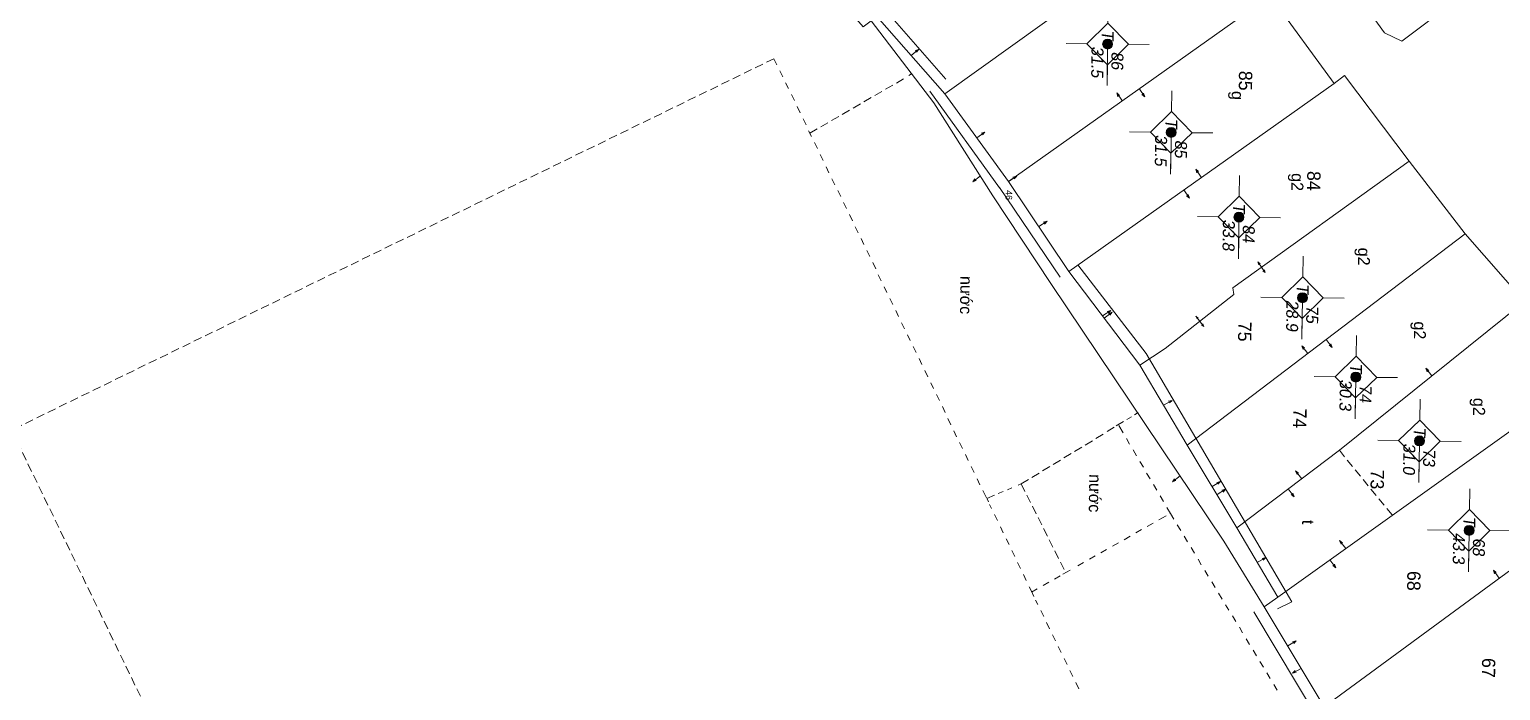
# Model space of a CAD drawing. Extents: x 601689 to 602595, y 1189742 to 1190763.
# Drawn here: x 602281.96 to 602326.14, y 1190167.18 to 1190187.02 of the extents above; entities that cross this region are included whole.
import ezdxf
from ezdxf.enums import TextEntityAlignment as Align

# ---------------------------------------------------------------- set-up
doc = ezdxf.new("R2010")
doc.units = 0
doc.header["$MEASUREMENT"] = 0
doc.linetypes.add('HIDDEN', pattern=[0.375, 0.25, -0.125])
for name, color, linetype in [('10', 250, 'Continuous'), ('11', 7, 'Continuous'), ('13', 7, 'Continuous'), ('14', 7, 'Continuous'), ('15', 7, 'Continuous'), ('16', 7, 'Continuous'), ('53', 7, 'Continuous'), ('57', 7, 'Continuous')]:
    doc.layers.add(name, color=color, linetype=linetype)
doc.styles.add('TXT', font='vnshx.shx')

# ---------------------------------------------------------------- blocks, each defined once
blk = doc.blocks.new('NH3R')
at = {"layer": '16', "color": 7, "linetype": 'Continuous', "lineweight": 0}
for p, q in [((0, 0), (0.297, -0.005)), ((0.297, -0.005), (0.186, 0.031)), ((0.297, -0.005), (0.189, -0.033))]:
    blk.add_line(p, q, dxfattribs=at)
blk = doc.blocks.new('NH3')
at = {"layer": '16', "color": 7, "linetype": 'Continuous', "lineweight": 0}
for p, q in [((-0.199, -0.002), (-0.113, 0.021)), ((0.197, -0.012), (0.107, 0.015)), ((-0.199, -0.002), (0.197, -0.012)), ((-0.199, -0.002), (-0.116, -0.035)), ((0.197, -0.012), (0.104, -0.027))]:
    blk.add_line(p, q, dxfattribs=at)
blk = doc.blocks.new('*M3244324432443244')
at = {"layer": '13', "color": 3, "linetype": 'Continuous', "lineweight": 0}
blk.add_line((602665.427, 1189991.554), (602666.447, 1189991.554), dxfattribs=at)
at = {"layer": '13', "color": 3, "linetype": 'Continuous', "lineweight": 0, "style": 'TXT', "oblique": 7.6055}
blk.add_text('T', height=0.36, dxfattribs=at).set_placement((602665.23, 1189991.554), align=Align.MIDDLE_RIGHT)
for s, p in [('68', (602665.577, 1189991.854)), ('43.3', (602665.427, 1189991.254))]:
    blk.add_text(s, height=0.36, dxfattribs=at).set_placement(p, align=Align.MIDDLE_LEFT)
blk = doc.blocks.new('*M3245324532453245')
at = {"layer": '13', "color": 3, "linetype": 'Continuous', "lineweight": 0}
blk.add_line((602662.766, 1189990.022), (602663.786, 1189990.022), dxfattribs=at)
at = {"layer": '13', "color": 3, "linetype": 'Continuous', "lineweight": 0, "style": 'TXT', "oblique": 7.6055}
for s, p in [('73', (602662.916, 1189990.322)), ('31.0', (602662.766, 1189989.722))]:
    blk.add_text(s, height=0.36, dxfattribs=at).set_placement(p, align=Align.MIDDLE_LEFT)
blk.add_text('T', height=0.36, dxfattribs=at).set_placement((602662.569, 1189990.022), align=Align.MIDDLE_RIGHT)
blk = doc.blocks.new('*M3249324932493249')
at = {"layer": '13', "color": 3, "linetype": 'Continuous', "lineweight": 0}
blk.add_line((602660.877, 1189988.085), (602661.897, 1189988.085), dxfattribs=at)
at = {"layer": '13', "color": 3, "linetype": 'Continuous', "lineweight": 0, "style": 'TXT', "oblique": 7.6055}
blk.add_text('T', height=0.36, dxfattribs=at).set_placement((602660.68, 1189988.085), align=Align.MIDDLE_RIGHT)
for s, p in [('74', (602661.027, 1189988.385)), ('30.3', (602660.877, 1189987.785))]:
    blk.add_text(s, height=0.36, dxfattribs=at).set_placement(p, align=Align.MIDDLE_LEFT)
blk = doc.blocks.new('*M3251325132513251')
at = {"layer": '13', "color": 3, "linetype": 'Continuous', "lineweight": 0}
blk.add_line((602658.518, 1189986.449), (602659.538, 1189986.449), dxfattribs=at)
at = {"layer": '13', "color": 3, "linetype": 'Continuous', "lineweight": 0, "style": 'TXT', "oblique": 7.6055}
for s, p in [('75', (602658.668, 1189986.749)), ('28.9', (602658.518, 1189986.149))]:
    blk.add_text(s, height=0.36, dxfattribs=at).set_placement(p, align=Align.MIDDLE_LEFT)
blk.add_text('T', height=0.36, dxfattribs=at).set_placement((602658.321, 1189986.449), align=Align.MIDDLE_RIGHT)
blk = doc.blocks.new('*M3253325332533253')
at = {"layer": '13', "color": 3, "linetype": 'Continuous', "lineweight": 0}
blk.add_line((602656.127, 1189984.506), (602657.147, 1189984.506), dxfattribs=at)
at = {"layer": '13', "color": 3, "linetype": 'Continuous', "lineweight": 0, "style": 'TXT', "oblique": 7.6055}
blk.add_text('T', height=0.36, dxfattribs=at).set_placement((602655.93, 1189984.506), align=Align.MIDDLE_RIGHT)
for s, p in [('84', (602656.277, 1189984.806)), ('33.8', (602656.127, 1189984.206))]:
    blk.add_text(s, height=0.36, dxfattribs=at).set_placement(p, align=Align.MIDDLE_LEFT)
blk = doc.blocks.new('*M3259325932593259')
at = {"layer": '13', "color": 3, "linetype": 'Continuous', "lineweight": 0}
blk.add_line((602653.616, 1189982.434), (602654.636, 1189982.434), dxfattribs=at)
at = {"layer": '13', "color": 3, "linetype": 'Continuous', "lineweight": 0, "style": 'TXT', "oblique": 7.6055}
for s, p in [('85', (602653.766, 1189982.734)), ('31.5', (602653.616, 1189982.134))]:
    blk.add_text(s, height=0.36, dxfattribs=at).set_placement(p, align=Align.MIDDLE_LEFT)
blk.add_text('T', height=0.36, dxfattribs=at).set_placement((602653.419, 1189982.434), align=Align.MIDDLE_RIGHT)
blk = doc.blocks.new('*M3263326332633263')
at = {"layer": '13', "color": 3, "linetype": 'Continuous', "lineweight": 0}
blk.add_line((602650.992, 1189980.487), (602652.012, 1189980.487), dxfattribs=at)
at = {"layer": '13', "color": 3, "linetype": 'Continuous', "lineweight": 0, "style": 'TXT', "oblique": 7.6055}
for s, p in [('86', (602651.142, 1189980.787)), ('31.5', (602650.992, 1189980.187))]:
    blk.add_text(s, height=0.36, dxfattribs=at).set_placement(p, align=Align.MIDDLE_LEFT)
blk.add_text('T', height=0.36, dxfattribs=at).set_placement((602650.795, 1189980.487), align=Align.MIDDLE_RIGHT)
blk = doc.blocks.new('CENTRD')
at = {"layer": '11', "linetype": 'Continuous', "lineweight": 0}
h = blk.add_hatch(color=2, dxfattribs=at)
edge = h.paths.add_edge_path()
edge.add_arc((0, 0), 0.15, 0, 360)
at = {"layer": '11', "color": 2, "linetype": 'Continuous', "lineweight": 0}
for p, q in [((0, 1.25), (0, 0.625)), ((0, 0.625), (-0.625, 0)), ((0.625, 0), (0, 0.625)), ((-0.625, 0), (-1.25, 0)), ((-0.625, 0), (0, -0.625)), ((0, -0.625), (0.625, 0)), ((1.25, 0), (0.625, 0)), ((0, -0.625), (0, -1.25))]:
    blk.add_line(p, q, dxfattribs=at)
blk.add_circle((0, 0), 0.15, dxfattribs=at)

msp = doc.modelspace()

# ---------------------------------------------------------------- linework, layer by layer
at = {"layer": '10', "color": 7, "linetype": 'Continuous', "lineweight": 0}
for p, q in [((602317.224, 1190190.665), (602309.457, 1190185.081)), ((602319.228, 1190188.027), (602311.361, 1190182.455)), ((602319.228, 1190188.027), (602321.142, 1190185.4)), ((602307.419, 1190187.399), (602309.457, 1190185.081)), ((602321.142, 1190185.4), (602313.174, 1190179.759)), ((602311.361, 1190182.455), (602309.457, 1190185.081)), ((602323.4, 1190183.069), (602325.081, 1190180.886)), ((602313.174, 1190179.759), (602311.361, 1190182.455)), ((602325.081, 1190180.886), (602316.733, 1190174.54)), ((602325.081, 1190180.886), (602326.862, 1190178.851)), ((602313.174, 1190179.759), (602315.306, 1190176.94)), ((602316.733, 1190174.54), (602315.306, 1190176.94)), ((602319.451, 1190169.983), (602329.187, 1190176.929)), ((602318.219, 1190172.06), (602316.733, 1190174.54)), ((602318.219, 1190172.06), (602316.733, 1190174.54)), ((602320.846, 1190166.693), (602331.352, 1190174.41)), ((602319.451, 1190169.983), (602318.219, 1190172.06))]:
    msp.add_line(p, q, dxfattribs=at)
for points in [[(602319.047, 1190169.688), (602317.834, 1190171.665), (602312.64, 1190179.397), (602310.896, 1190182.03), (602309.124, 1190184.816), (602307.238, 1190187.281), (602307.005, 1190187.095), (602304.868, 1190189.544), (602302.807, 1190191.672), (602300.238, 1190194.658), (602297.931, 1190197.099), (602294.629, 1190200.515), (602291.093, 1190197.164)], [(602298.113, 1190197.217), (602303.191, 1190191.967), (602307.419, 1190187.399), (602309.457, 1190185.081), (602311.361, 1190182.455), (602313.174, 1190179.759), (602315.306, 1190176.94), (602316.733, 1190174.54)], [(602326.322, 1190189.039), (602323.179, 1190186.663), (602322.653, 1190186.919), (602320.189, 1190190.323)], [(602321.142, 1190185.4), (602321.455, 1190185.637), (602323.4, 1190183.069)], [(602323.4, 1190183.069), (602318.098, 1190179.262), (602318.136, 1190179.061), (602316.073, 1190177.44), (602315.306, 1190176.94)], [(602326.862, 1190178.851), (602321.301, 1190174.388), (602318.219, 1190172.06)], [(602319.047, 1190169.688), (602319.451, 1190169.983), (602318.219, 1190172.06)], [(602320.846, 1190166.693), (602319.047, 1190169.688), (602319.451, 1190169.983)], [(602322.371, 1190164.102), (602321.891, 1190164.849), (602320.846, 1190166.693), (602319.047, 1190169.688)]]:
    msp.add_lwpolyline(points, dxfattribs=at)
at = {"layer": '14', "color": 6, "linetype": 'HIDDEN', "lineweight": 0}
for p, q in [((602304.322, 1190186.141), (602281.428, 1190174.995)), ((602304.322, 1190186.141), (602304.409, 1190185.96)), ((602304.497, 1190185.779), (602304.584, 1190185.598)), ((602308.375, 1190185.635), (602308.456, 1190185.684)), ((602304.671, 1190185.416), (602304.759, 1190185.245)), ((602305.401, 1190183.906), (602308.284, 1190185.577)), ((602304.847, 1190185.064), (602304.935, 1190184.882)), ((602305.022, 1190184.701), (602305.109, 1190184.52)), ((602305.197, 1190184.339), (602305.284, 1190184.158)), ((602305.362, 1190183.977), (602305.45, 1190183.806)), ((602305.537, 1190183.624), (602305.625, 1190183.443)), ((602305.712, 1190183.262), (602305.8, 1190183.081)), ((602305.887, 1190182.899), (602305.974, 1190182.718)), ((602306.063, 1190182.537), (602306.15, 1190182.355)), ((602306.238, 1190182.185), (602306.325, 1190182.004)), ((602306.412, 1190181.823), (602306.5, 1190181.641)), ((602306.587, 1190181.46), (602306.676, 1190181.279)), ((602306.763, 1190181.097), (602306.85, 1190180.916)), ((602306.938, 1190180.745), (602307.025, 1190180.564)), ((602307.113, 1190180.382), (602307.2, 1190180.201)), ((602307.288, 1190180.02), (602307.376, 1190179.839)), ((602307.453, 1190179.658), (602307.54, 1190179.477)), ((602307.628, 1190179.296), (602307.715, 1190179.124)), ((602307.803, 1190178.943), (602307.891, 1190178.762)), ((602307.979, 1190178.58), (602308.066, 1190178.399)), ((602308.153, 1190178.218), (602308.241, 1190178.037)), ((602308.328, 1190177.855), (602308.416, 1190177.685)), ((602308.503, 1190177.504), (602308.591, 1190177.322)), ((602308.679, 1190177.141), (602308.766, 1190176.96)), ((602308.853, 1190176.779), (602308.941, 1190176.597)), ((602309.028, 1190176.416), (602309.116, 1190176.245)), ((602309.204, 1190176.063), (602309.291, 1190175.882)), ((602309.379, 1190175.701), (602309.466, 1190175.52)), ((602315.146, 1190175.452), (602315.257, 1190175.52)), ((602309.544, 1190175.339), (602309.631, 1190175.158)), ((602314.329, 1190174.953), (602314.551, 1190175.091)), ((602314.601, 1190175.12), (602315.055, 1190175.393)), ((602314.808, 1190174.917), (602314.662, 1190175.159)), ((602281.428, 1190174.995), (602299.623, 1190137.413)), ((602309.718, 1190174.977), (602309.807, 1190174.796)), ((602315.003, 1190174.574), (602314.906, 1190174.745)), ((602309.894, 1190174.624), (602309.982, 1190174.443)), ((602310.069, 1190174.262), (602310.156, 1190174.08)), ((602315.209, 1190174.221), (602315.112, 1190174.402)), ((602321.301, 1190174.388), (602322.895, 1190172.435)), ((602310.244, 1190173.899), (602310.331, 1190173.718)), ((602315.414, 1190173.878), (602315.306, 1190174.05)), ((602310.42, 1190173.537), (602310.507, 1190173.355)), ((602311.747, 1190173.378), (602313.081, 1190170.721)), ((602315.619, 1190173.536), (602315.512, 1190173.707)), ((602315.815, 1190173.193), (602315.717, 1190173.365)), ((602310.594, 1190173.184), (602310.711, 1190172.953)), ((602310.711, 1190172.943), (602311.204, 1190173.156)), ((602310.721, 1190172.933), (602310.759, 1190172.842)), ((602311.335, 1190173.204), (602311.466, 1190173.262)), ((602316.02, 1190172.85), (602315.923, 1190173.022)), ((602310.798, 1190172.762), (602310.857, 1190172.641)), ((602310.944, 1190172.46), (602311.032, 1190172.278)), ((602315.882, 1190172.302), (602316.225, 1190172.497)), ((602316.225, 1190172.497), (602316.118, 1190172.669)), ((602316.225, 1190172.497), (602316.333, 1190172.326)), ((602311.12, 1190172.097), (602311.207, 1190171.916)), ((602315.187, 1190171.911), (602315.359, 1190172.009)), ((602315.529, 1190172.107), (602315.711, 1190172.205)), ((602316.43, 1190172.154), (602316.538, 1190171.983)), ((602311.294, 1190171.735), (602311.382, 1190171.563)), ((602314.492, 1190171.511), (602314.663, 1190171.609)), ((602314.834, 1190171.706), (602315.016, 1190171.814)), ((602316.636, 1190171.811), (602316.744, 1190171.64)), ((602311.469, 1190171.382), (602311.557, 1190171.201)), ((602313.796, 1190171.12), (602313.967, 1190171.218)), ((602314.139, 1190171.315), (602314.31, 1190171.414)), ((602316.851, 1190171.469), (602316.949, 1190171.297)), ((602317.056, 1190171.126), (602317.154, 1190170.954)), ((602311.635, 1190171.02), (602311.723, 1190170.839)), ((602311.81, 1190170.658), (602311.897, 1190170.477)), ((602313, 1190170.672), (602313.273, 1190170.828)), ((602313.444, 1190170.925), (602313.614, 1190171.023)), ((602317.261, 1190170.783), (602317.36, 1190170.611)), ((602311.985, 1190170.295), (602312.072, 1190170.124)), ((602312.052, 1190170.134), (602312.224, 1190170.232)), ((602312.405, 1190170.329), (602312.577, 1190170.427)), ((602312.748, 1190170.524), (602312.919, 1190170.622)), ((602317.467, 1190170.44), (602317.575, 1190170.268)), ((602312.053, 1190170.164), (602312.13, 1190170.003)), ((602312.179, 1190169.893), (602312.248, 1190169.762)), ((602317.672, 1190170.097), (602317.78, 1190169.925)), ((602312.335, 1190169.58), (602312.423, 1190169.399)), ((602317.877, 1190169.755), (602317.985, 1190169.593)), ((602318.093, 1190169.422), (602318.191, 1190169.25)), ((602312.51, 1190169.218), (602312.597, 1190169.036)), ((602318.299, 1190169.079), (602318.396, 1190168.907)), ((602312.685, 1190168.855), (602312.772, 1190168.674)), ((602312.861, 1190168.504), (602312.948, 1190168.322)), ((602318.504, 1190168.736), (602318.601, 1190168.564)), ((602313.035, 1190168.141), (602313.123, 1190167.96)), ((602318.709, 1190168.393), (602318.816, 1190168.221)), ((602318.915, 1190168.05), (602319.022, 1190167.879)), ((602313.21, 1190167.778), (602313.298, 1190167.597)), ((602319.12, 1190167.708), (602319.227, 1190167.536)), ((602313.385, 1190167.416), (602313.473, 1190167.234)), ((602319.335, 1190167.364), (602319.432, 1190167.193))]:
    msp.add_line(p, q, dxfattribs=at)
msp.add_lwpolyline([(602311.657, 1190173.34), (602311.747, 1190173.378), (602314.238, 1190174.894)], dxfattribs=at)
at = {"layer": '57', "color": 172, "linetype": 'Continuous', "lineweight": 0}
for p, q in [((602307.662, 1190187.605), (602309.484, 1190185.53)), ((602307.662, 1190187.605), (602309.484, 1190185.53)), ((602324.806, 1190159.409), (602318.734, 1190169.542)), ((602324.806, 1190159.409), (602318.734, 1190169.542))]:
    msp.add_line(p, q, dxfattribs=at)
for points in [[(602308.998, 1190185.167), (602311.098, 1190182.268), (602311.099, 1190182.278), (602312.913, 1190179.583)], [(602308.998, 1190185.167), (602311.098, 1190182.268), (602311.099, 1190182.278), (602312.913, 1190179.583)], [(602319.446, 1190169.633), (602319.869, 1190169.837), (602315.501, 1190177.297), (602313.447, 1190179.955)], [(602319.446, 1190169.633), (602319.869, 1190169.837), (602315.501, 1190177.297), (602313.447, 1190179.955)], [(602319.446, 1190169.633), (602319.869, 1190169.837), (602315.501, 1190177.297), (602313.821, 1190179.471)]]:
    msp.add_lwpolyline(points, dxfattribs=at)

# ---------------------------------------------------------------- block references
at = {"layer": '11', "color": 2, "linetype": 'Continuous', "lineweight": 0, "rotation": 269.1680420500809}
for p in [(602314.342, 1190186.581), (602316.251, 1190183.929), (602318.286, 1190181.388), (602320.194, 1190178.969), (602321.796, 1190176.587), (602323.705, 1190174.67), (602325.199, 1190171.987)]:
    msp.add_blockref('CENTRD', p, dxfattribs=at)
at = {"layer": '13', "color": 3, "linetype": 'Continuous', "lineweight": 0, "rotation": 269.1680420500809}
for name in ['*M3263326332633263', '*M3259325932593259', '*M3253325332533253', '*M3251325132513251', '*M3249324932493249', '*M3245324532453245', '*M3244324432443244']:
    msp.add_blockref(name, (-578790.27, 1810052.359), dxfattribs=at)
at = {"layer": '16', "color": 7, "linetype": 'Continuous', "lineweight": 0}
for name, p, rotation in [('NH3R', (602308.443, 1190186.235), 41.32642000320791), ('NH3R', (602314.785, 1190184.867), 125.7131833296567), ('NH3R', (602310.524, 1190182.626), 218.6305676077894), ('NH3R', (602311.361, 1190182.455), 34.0218134232853), ('NH3R', (602317.154, 1190182.585), 125.3024986025926), ('NH3R', (602312.273, 1190181.101), 33.93307167931196), ('NH3', (602318.957, 1190179.88), 125.6839941374152), ('NH3R', (602314.186, 1190178.425), 34.0218134232853), ('NH3R', (602314.235, 1190178.355), 37.09289179295597), ('NH3', (602317.104, 1190178.255), 128.1844046653521), ('NH3R', (602320.907, 1190177.714), 307.2449476368798), ('NH3R', (602316.019, 1190175.74), 30.74334802967595), ('NH3R', (602316.52, 1190173.623), 218.6305676077894), ('NH3R', (602317.633, 1190173.058), 34.0218134232853), ('NH3R', (602319.765, 1190173.229), 307.0634307635409), ('NH3R', (602318.835, 1190171.021), 30.66537435838034), ('NH3R', (602321.016, 1190171.101), 307.0634307635409), ('NH3R', (602319.751, 1190168.518), 30.99480074634179), ('NH3R', (602320.152, 1190167.843), 209.5285320773608)]:
    msp.add_blockref(name, p, dxfattribs=dict(at, rotation=rotation))
for p, xscale, yscale, rotation in [((602315.29, 1190185.241), 1.000001467861862, 1.000001467861862, 305.3103447432784), ((602310.409, 1190183.768), 0.9999986647453866, 0.9999986647453866, 35.94007554721966), ((602316.628, 1190182.202), 1.000001467861862, 1.000001467861862, 305.3103447432784), ((602320.351, 1190177.291), 0.9999987439033584, 0.9999987439033584, 128.7533773646631), ((602324.082, 1190176.619), 0.9999987439033584, 0.9999987439033584, 128.7533773646631), ((602320.17, 1190173.533), 0.9999987439033584, 0.9999987439033584, 128.7533773646631), ((602317.476, 1190173.3), 1.000001443575684, 1.000001443575684, 30.92853757851012), ((602321.491, 1190171.445), 0.9999987439033584, 0.9999987439033584, 128.7533773646631), ((602326.099, 1190170.552), 1.000001377601853, 1.000001377601853, 126.3028773597423)]:
    msp.add_blockref('NH3R', p, dxfattribs=dict(at, xscale=xscale, yscale=yscale, rotation=rotation))

# ---------------------------------------------------------------- texts
at = {"layer": '15', "color": 7, "linetype": 'Continuous', "lineweight": 0, "style": 'TXT'}
for s, p in [('g', (602318.249, 1190185.17)), ('g2', (602320.046, 1190182.705)), ('g2', (602322.044, 1190180.468)), (' n%%173%%237c', (602310.105, 1190179.752)), ('g2', (602323.724, 1190178.255)), ('g2', (602325.503, 1190175.96)), (' n%%173%%237c', (602313.973, 1190173.808)), ('t', (602320.363, 1190172.3))]:
    msp.add_text(s, height=0.36, rotation=269.2144, dxfattribs=at).set_placement(p, align=Align.MIDDLE_LEFT)
at = {"layer": '53', "color": 200, "linetype": 'Continuous', "lineweight": 0, "style": 'TXT'}
for s, height, p in [('85', 0.4, (602318.487, 1190185.777)), ('84', 0.4, (602320.537, 1190182.769)), ('46', 0.2, (602311.378, 1190182.195)), ('75', 0.4, (602318.464, 1190178.246)), ('74', 0.4, (602320.118, 1190175.644)), ('73', 0.4, (602322.444, 1190173.812)), ('68', 0.4, (602323.542, 1190170.767)), ('67', 0.4, (602325.786, 1190168.156))]:
    msp.add_text(s, height=height, rotation=269.2144, dxfattribs=at).set_placement(p, align=Align.MIDDLE_LEFT)

doc.saveas('drawing.dxf')
